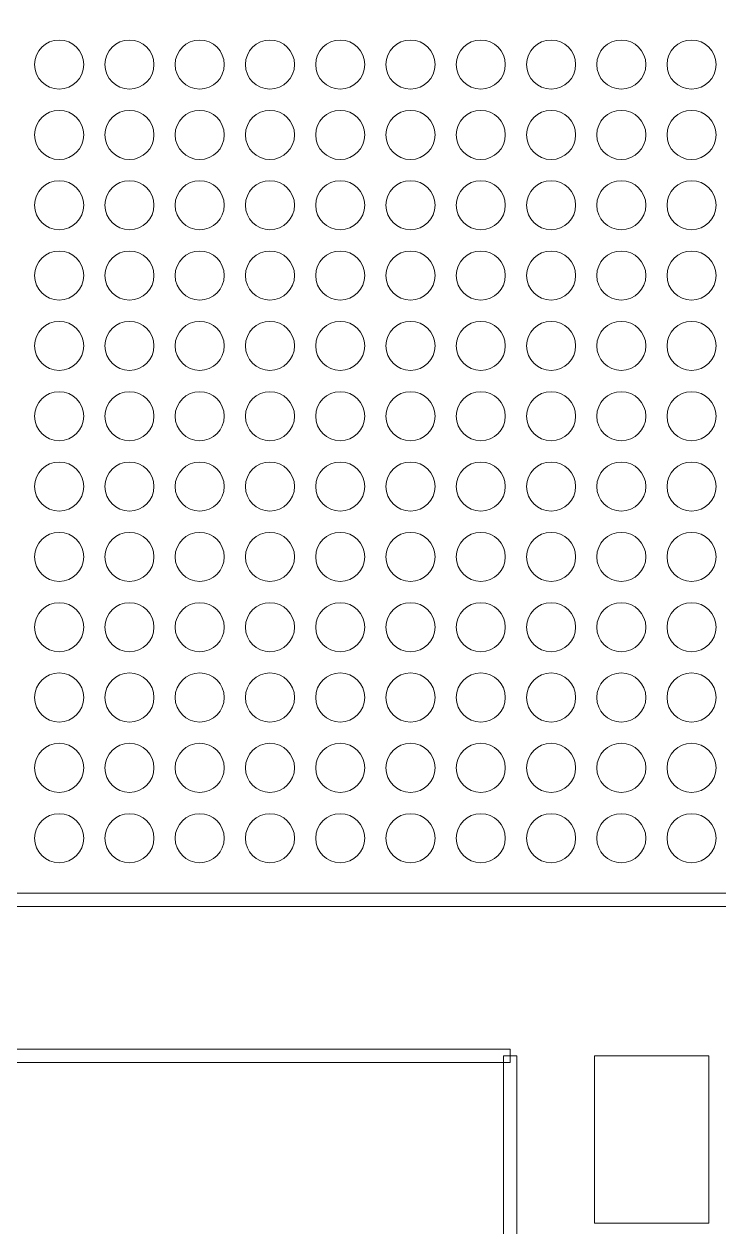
# Model space of a CAD drawing. Header units: millimetres. Extents: x -62 to 58, y -47 to 48.
# Drawn here: x 9.93 to 17.84, y -23.07 to -9.39 of the extents above; entities that cross this region are included whole.
import ezdxf

# ---------------------------------------------------------------- set-up
doc = ezdxf.new("R2010")
doc.units = ezdxf.units.MM
doc.header["$MEASUREMENT"] = 0
for name, color, linetype in [('BG_OUTLINE', 7, 'Continuous'), ('PG_SILKSCREEN_TOP', 7, 'Continuous'), ('PIN_SOLDERMASK_TOP', 7, 'Continuous')]:
    doc.layers.add(name, color=color, linetype=linetype)

msp = doc.modelspace()

# ---------------------------------------------------------------- linework, layer by layer
at = {"layer": 'BG_OUTLINE', "lineweight": 9}
msp.add_open_spline([(-39.9999, -35.8165), (-39.9999, -35.8165), (-39.9999, 34.1833), (-39.9999, 34.1833), (-39.9999, 34.1833), (-39.9999, 34.1833), (39.9999, 34.1833), (39.9999, 34.1833), (39.9999, 34.1833), (39.9999, 34.1833), (39.9999, -35.8165), (39.9999, -35.8165), (39.9999, -35.8165), (39.9999, -35.8165), (-39.9999, -35.8165), (-39.9999, -35.8165)], degree=3, knots=[0, 0, 0, 0, 0.25, 0.25, 0.25, 0.25, 0.5, 0.5, 0.5, 0.5, 0.75, 0.75, 0.75, 0.75, 1, 1, 1, 1], dxfattribs=at)
at = {"layer": 'PG_SILKSCREEN_TOP', "lineweight": 9}
for points in [[(0.0314, -19.4249), (0.0314, -19.4249), (0.0314, -19.2725), (0.0314, -19.2725), (0.0314, -19.2725), (0.0314, -19.2725), (23.0317, -19.2725), (23.0317, -19.2725), (23.0317, -19.2725), (23.0317, -19.2725), (23.0317, -19.4249), (23.0317, -19.4249), (23.0317, -19.4249), (23.0317, -19.4249), (0.0314, -19.4249), (0.0314, -19.4249)], [(15.4652, -21.0477), (15.4652, -21.0477), (15.4652, -21.2001), (15.4652, -21.2001), (15.4652, -21.2001), (15.4652, -21.2001), (2.3655, -21.2001), (2.3655, -21.2001), (2.3655, -21.2001), (2.3655, -21.2001), (2.3655, -21.0477), (2.3655, -21.0477), (2.3655, -21.0477), (2.3655, -21.0477), (15.4652, -21.0477), (15.4652, -21.0477)], [(15.5414, -32.724), (15.5414, -32.724), (15.389, -32.724), (15.389, -32.724), (15.389, -32.724), (15.389, -32.724), (15.389, -21.1239), (15.389, -21.1239), (15.389, -21.1239), (15.389, -21.1239), (15.5414, -21.1239), (15.5414, -21.1239), (15.5414, -21.1239), (15.5414, -21.1239), (15.5414, -32.724), (15.5414, -32.724)]]:
    msp.add_open_spline(points, degree=3, knots=[0, 0, 0, 0, 0.25, 0.25, 0.25, 0.25, 0.5, 0.5, 0.5, 0.5, 0.75, 0.75, 0.75, 0.75, 1, 1, 1, 1], dxfattribs=at)
at = {"layer": 'PIN_SOLDERMASK_TOP', "lineweight": 9}
for points in [[(10.6111, -9.8485), (10.6111, -9.6942), (10.486, -9.5691), (10.3317, -9.5691), (10.3317, -9.5691), (10.1773, -9.5691), (10.0523, -9.6942), (10.0523, -9.8485), (10.0523, -9.8485), (10.0523, -10.0029), (10.1773, -10.1279), (10.3317, -10.1279), (10.3317, -10.1279), (10.486, -10.1279), (10.6111, -10.0029), (10.6111, -9.8485)], [(11.4109, -9.8485), (11.4109, -9.6942), (11.2858, -9.5691), (11.1315, -9.5691), (11.1315, -9.5691), (10.9772, -9.5691), (10.8521, -9.6942), (10.8521, -9.8485), (10.8521, -9.8485), (10.8521, -10.0029), (10.9772, -10.1279), (11.1315, -10.1279), (11.1315, -10.1279), (11.2858, -10.1279), (11.4109, -10.0029), (11.4109, -9.8485)], [(12.211, -9.8485), (12.211, -9.6942), (12.0859, -9.5691), (11.9316, -9.5691), (11.9316, -9.5691), (11.7773, -9.5691), (11.6522, -9.6942), (11.6522, -9.8485), (11.6522, -9.8485), (11.6522, -10.0029), (11.7773, -10.1279), (11.9316, -10.1279), (11.9316, -10.1279), (12.0859, -10.1279), (12.211, -10.0029), (12.211, -9.8485)], [(13.0108, -9.8485), (13.0108, -9.6942), (12.8858, -9.5691), (12.7314, -9.5691), (12.7314, -9.5691), (12.5771, -9.5691), (12.452, -9.6942), (12.452, -9.8485), (12.452, -9.8485), (12.452, -10.0029), (12.5771, -10.1279), (12.7314, -10.1279), (12.7314, -10.1279), (12.8858, -10.1279), (13.0108, -10.0029), (13.0108, -9.8485)], [(13.8109, -9.8485), (13.8109, -9.6942), (13.6859, -9.5691), (13.5315, -9.5691), (13.5315, -9.5691), (13.3772, -9.5691), (13.2521, -9.6942), (13.2521, -9.8485), (13.2521, -9.8485), (13.2521, -10.0029), (13.3772, -10.1279), (13.5315, -10.1279), (13.5315, -10.1279), (13.6859, -10.1279), (13.8109, -10.0029), (13.8109, -9.8485)], [(14.611, -9.8485), (14.611, -9.6942), (14.486, -9.5691), (14.3316, -9.5691), (14.3316, -9.5691), (14.1773, -9.5691), (14.0522, -9.6942), (14.0522, -9.8485), (14.0522, -9.8485), (14.0522, -10.0029), (14.1773, -10.1279), (14.3316, -10.1279), (14.3316, -10.1279), (14.486, -10.1279), (14.611, -10.0029), (14.611, -9.8485)], [(15.4109, -9.8485), (15.4109, -9.6942), (15.2858, -9.5691), (15.1315, -9.5691), (15.1315, -9.5691), (14.9772, -9.5691), (14.8521, -9.6942), (14.8521, -9.8485), (14.8521, -9.8485), (14.8521, -10.0029), (14.9772, -10.1279), (15.1315, -10.1279), (15.1315, -10.1279), (15.2858, -10.1279), (15.4109, -10.0029), (15.4109, -9.8485)], [(16.211, -9.8485), (16.211, -9.6942), (16.0859, -9.5691), (15.9316, -9.5691), (15.9316, -9.5691), (15.7773, -9.5691), (15.6522, -9.6942), (15.6522, -9.8485), (15.6522, -9.8485), (15.6522, -10.0029), (15.7773, -10.1279), (15.9316, -10.1279), (15.9316, -10.1279), (16.0859, -10.1279), (16.211, -10.0029), (16.211, -9.8485)], [(17.0108, -9.8485), (17.0108, -9.6942), (16.8857, -9.5691), (16.7314, -9.5691), (16.7314, -9.5691), (16.5771, -9.5691), (16.452, -9.6942), (16.452, -9.8485), (16.452, -9.8485), (16.452, -10.0029), (16.5771, -10.1279), (16.7314, -10.1279), (16.7314, -10.1279), (16.8857, -10.1279), (17.0108, -10.0029), (17.0108, -9.8485)], [(17.8109, -9.8485), (17.8109, -9.6942), (17.6858, -9.5691), (17.5315, -9.5691), (17.5315, -9.5691), (17.3772, -9.5691), (17.2521, -9.6942), (17.2521, -9.8485), (17.2521, -9.8485), (17.2521, -10.0029), (17.3772, -10.1279), (17.5315, -10.1279), (17.5315, -10.1279), (17.6858, -10.1279), (17.8109, -10.0029), (17.8109, -9.8485)], [(10.6111, -10.6486), (10.6111, -10.4943), (10.486, -10.3692), (10.3317, -10.3692), (10.3317, -10.3692), (10.1773, -10.3692), (10.0523, -10.4943), (10.0523, -10.6486), (10.0523, -10.6486), (10.0523, -10.803), (10.1773, -10.928), (10.3317, -10.928), (10.3317, -10.928), (10.486, -10.928), (10.6111, -10.803), (10.6111, -10.6486)], [(11.4109, -10.6486), (11.4109, -10.4943), (11.2858, -10.3692), (11.1315, -10.3692), (11.1315, -10.3692), (10.9772, -10.3692), (10.8521, -10.4943), (10.8521, -10.6486), (10.8521, -10.6486), (10.8521, -10.803), (10.9772, -10.928), (11.1315, -10.928), (11.1315, -10.928), (11.2858, -10.928), (11.4109, -10.803), (11.4109, -10.6486)], [(12.211, -10.6486), (12.211, -10.4943), (12.0859, -10.3692), (11.9316, -10.3692), (11.9316, -10.3692), (11.7773, -10.3692), (11.6522, -10.4943), (11.6522, -10.6486), (11.6522, -10.6486), (11.6522, -10.803), (11.7773, -10.928), (11.9316, -10.928), (11.9316, -10.928), (12.0859, -10.928), (12.211, -10.803), (12.211, -10.6486)], [(13.0108, -10.6486), (13.0108, -10.4943), (12.8858, -10.3692), (12.7314, -10.3692), (12.7314, -10.3692), (12.5771, -10.3692), (12.452, -10.4943), (12.452, -10.6486), (12.452, -10.6486), (12.452, -10.803), (12.5771, -10.928), (12.7314, -10.928), (12.7314, -10.928), (12.8858, -10.928), (13.0108, -10.803), (13.0108, -10.6486)], [(13.8109, -10.6486), (13.8109, -10.4943), (13.6859, -10.3692), (13.5315, -10.3692), (13.5315, -10.3692), (13.3772, -10.3692), (13.2521, -10.4943), (13.2521, -10.6486), (13.2521, -10.6486), (13.2521, -10.803), (13.3772, -10.928), (13.5315, -10.928), (13.5315, -10.928), (13.6859, -10.928), (13.8109, -10.803), (13.8109, -10.6486)], [(14.611, -10.6486), (14.611, -10.4943), (14.486, -10.3692), (14.3316, -10.3692), (14.3316, -10.3692), (14.1773, -10.3692), (14.0522, -10.4943), (14.0522, -10.6486), (14.0522, -10.6486), (14.0522, -10.803), (14.1773, -10.928), (14.3316, -10.928), (14.3316, -10.928), (14.486, -10.928), (14.611, -10.803), (14.611, -10.6486)], [(15.4109, -10.6486), (15.4109, -10.4943), (15.2858, -10.3692), (15.1315, -10.3692), (15.1315, -10.3692), (14.9772, -10.3692), (14.8521, -10.4943), (14.8521, -10.6486), (14.8521, -10.6486), (14.8521, -10.803), (14.9772, -10.928), (15.1315, -10.928), (15.1315, -10.928), (15.2858, -10.928), (15.4109, -10.803), (15.4109, -10.6486)], [(16.211, -10.6486), (16.211, -10.4943), (16.0859, -10.3692), (15.9316, -10.3692), (15.9316, -10.3692), (15.7773, -10.3692), (15.6522, -10.4943), (15.6522, -10.6486), (15.6522, -10.6486), (15.6522, -10.803), (15.7773, -10.928), (15.9316, -10.928), (15.9316, -10.928), (16.0859, -10.928), (16.211, -10.803), (16.211, -10.6486)], [(17.0108, -10.6486), (17.0108, -10.4943), (16.8857, -10.3692), (16.7314, -10.3692), (16.7314, -10.3692), (16.5771, -10.3692), (16.452, -10.4943), (16.452, -10.6486), (16.452, -10.6486), (16.452, -10.803), (16.5771, -10.928), (16.7314, -10.928), (16.7314, -10.928), (16.8857, -10.928), (17.0108, -10.803), (17.0108, -10.6486)], [(17.8109, -10.6486), (17.8109, -10.4943), (17.6858, -10.3692), (17.5315, -10.3692), (17.5315, -10.3692), (17.3772, -10.3692), (17.2521, -10.4943), (17.2521, -10.6486), (17.2521, -10.6486), (17.2521, -10.803), (17.3772, -10.928), (17.5315, -10.928), (17.5315, -10.928), (17.6858, -10.928), (17.8109, -10.803), (17.8109, -10.6486)], [(10.6111, -11.4485), (10.6111, -11.2942), (10.486, -11.1691), (10.3317, -11.1691), (10.3317, -11.1691), (10.1773, -11.1691), (10.0523, -11.2942), (10.0523, -11.4485), (10.0523, -11.4485), (10.0523, -11.6028), (10.1773, -11.7279), (10.3317, -11.7279), (10.3317, -11.7279), (10.486, -11.7279), (10.6111, -11.6028), (10.6111, -11.4485)], [(11.4109, -11.4485), (11.4109, -11.2942), (11.2858, -11.1691), (11.1315, -11.1691), (11.1315, -11.1691), (10.9772, -11.1691), (10.8521, -11.2942), (10.8521, -11.4485), (10.8521, -11.4485), (10.8521, -11.6028), (10.9772, -11.7279), (11.1315, -11.7279), (11.1315, -11.7279), (11.2858, -11.7279), (11.4109, -11.6028), (11.4109, -11.4485)], [(12.211, -11.4485), (12.211, -11.2942), (12.0859, -11.1691), (11.9316, -11.1691), (11.9316, -11.1691), (11.7773, -11.1691), (11.6522, -11.2942), (11.6522, -11.4485), (11.6522, -11.4485), (11.6522, -11.6028), (11.7773, -11.7279), (11.9316, -11.7279), (11.9316, -11.7279), (12.0859, -11.7279), (12.211, -11.6028), (12.211, -11.4485)], [(13.0108, -11.4485), (13.0108, -11.2942), (12.8858, -11.1691), (12.7314, -11.1691), (12.7314, -11.1691), (12.5771, -11.1691), (12.452, -11.2942), (12.452, -11.4485), (12.452, -11.4485), (12.452, -11.6028), (12.5771, -11.7279), (12.7314, -11.7279), (12.7314, -11.7279), (12.8858, -11.7279), (13.0108, -11.6028), (13.0108, -11.4485)], [(13.8109, -11.4485), (13.8109, -11.2942), (13.6859, -11.1691), (13.5315, -11.1691), (13.5315, -11.1691), (13.3772, -11.1691), (13.2521, -11.2942), (13.2521, -11.4485), (13.2521, -11.4485), (13.2521, -11.6028), (13.3772, -11.7279), (13.5315, -11.7279), (13.5315, -11.7279), (13.6859, -11.7279), (13.8109, -11.6028), (13.8109, -11.4485)], [(14.611, -11.4485), (14.611, -11.2942), (14.486, -11.1691), (14.3316, -11.1691), (14.3316, -11.1691), (14.1773, -11.1691), (14.0522, -11.2942), (14.0522, -11.4485), (14.0522, -11.4485), (14.0522, -11.6028), (14.1773, -11.7279), (14.3316, -11.7279), (14.3316, -11.7279), (14.486, -11.7279), (14.611, -11.6028), (14.611, -11.4485)], [(15.4109, -11.4485), (15.4109, -11.2942), (15.2858, -11.1691), (15.1315, -11.1691), (15.1315, -11.1691), (14.9772, -11.1691), (14.8521, -11.2942), (14.8521, -11.4485), (14.8521, -11.4485), (14.8521, -11.6028), (14.9772, -11.7279), (15.1315, -11.7279), (15.1315, -11.7279), (15.2858, -11.7279), (15.4109, -11.6028), (15.4109, -11.4485)], [(16.211, -11.4485), (16.211, -11.2942), (16.0859, -11.1691), (15.9316, -11.1691), (15.9316, -11.1691), (15.7773, -11.1691), (15.6522, -11.2942), (15.6522, -11.4485), (15.6522, -11.4485), (15.6522, -11.6028), (15.7773, -11.7279), (15.9316, -11.7279), (15.9316, -11.7279), (16.0859, -11.7279), (16.211, -11.6028), (16.211, -11.4485)], [(17.0108, -11.4485), (17.0108, -11.2942), (16.8857, -11.1691), (16.7314, -11.1691), (16.7314, -11.1691), (16.5771, -11.1691), (16.452, -11.2942), (16.452, -11.4485), (16.452, -11.4485), (16.452, -11.6028), (16.5771, -11.7279), (16.7314, -11.7279), (16.7314, -11.7279), (16.8857, -11.7279), (17.0108, -11.6028), (17.0108, -11.4485)], [(17.8109, -11.4485), (17.8109, -11.2942), (17.6858, -11.1691), (17.5315, -11.1691), (17.5315, -11.1691), (17.3772, -11.1691), (17.2521, -11.2942), (17.2521, -11.4485), (17.2521, -11.4485), (17.2521, -11.6028), (17.3772, -11.7279), (17.5315, -11.7279), (17.5315, -11.7279), (17.6858, -11.7279), (17.8109, -11.6028), (17.8109, -11.4485)], [(10.6111, -12.2486), (10.6111, -12.0943), (10.486, -11.9692), (10.3317, -11.9692), (10.3317, -11.9692), (10.1773, -11.9692), (10.0523, -12.0943), (10.0523, -12.2486), (10.0523, -12.2486), (10.0523, -12.4029), (10.1773, -12.528), (10.3317, -12.528), (10.3317, -12.528), (10.486, -12.528), (10.6111, -12.4029), (10.6111, -12.2486)], [(11.4109, -12.2486), (11.4109, -12.0943), (11.2858, -11.9692), (11.1315, -11.9692), (11.1315, -11.9692), (10.9772, -11.9692), (10.8521, -12.0943), (10.8521, -12.2486), (10.8521, -12.2486), (10.8521, -12.4029), (10.9772, -12.528), (11.1315, -12.528), (11.1315, -12.528), (11.2858, -12.528), (11.4109, -12.4029), (11.4109, -12.2486)], [(12.211, -12.2486), (12.211, -12.0943), (12.0859, -11.9692), (11.9316, -11.9692), (11.9316, -11.9692), (11.7773, -11.9692), (11.6522, -12.0943), (11.6522, -12.2486), (11.6522, -12.2486), (11.6522, -12.4029), (11.7773, -12.528), (11.9316, -12.528), (11.9316, -12.528), (12.0859, -12.528), (12.211, -12.4029), (12.211, -12.2486)], [(13.0108, -12.2486), (13.0108, -12.0943), (12.8858, -11.9692), (12.7314, -11.9692), (12.7314, -11.9692), (12.5771, -11.9692), (12.452, -12.0943), (12.452, -12.2486), (12.452, -12.2486), (12.452, -12.4029), (12.5771, -12.528), (12.7314, -12.528), (12.7314, -12.528), (12.8858, -12.528), (13.0108, -12.4029), (13.0108, -12.2486)], [(13.8109, -12.2486), (13.8109, -12.0943), (13.6859, -11.9692), (13.5315, -11.9692), (13.5315, -11.9692), (13.3772, -11.9692), (13.2521, -12.0943), (13.2521, -12.2486), (13.2521, -12.2486), (13.2521, -12.4029), (13.3772, -12.528), (13.5315, -12.528), (13.5315, -12.528), (13.6859, -12.528), (13.8109, -12.4029), (13.8109, -12.2486)], [(14.611, -12.2486), (14.611, -12.0943), (14.486, -11.9692), (14.3316, -11.9692), (14.3316, -11.9692), (14.1773, -11.9692), (14.0522, -12.0943), (14.0522, -12.2486), (14.0522, -12.2486), (14.0522, -12.4029), (14.1773, -12.528), (14.3316, -12.528), (14.3316, -12.528), (14.486, -12.528), (14.611, -12.4029), (14.611, -12.2486)], [(15.4109, -12.2486), (15.4109, -12.0943), (15.2858, -11.9692), (15.1315, -11.9692), (15.1315, -11.9692), (14.9772, -11.9692), (14.8521, -12.0943), (14.8521, -12.2486), (14.8521, -12.2486), (14.8521, -12.4029), (14.9772, -12.528), (15.1315, -12.528), (15.1315, -12.528), (15.2858, -12.528), (15.4109, -12.4029), (15.4109, -12.2486)], [(16.211, -12.2486), (16.211, -12.0943), (16.0859, -11.9692), (15.9316, -11.9692), (15.9316, -11.9692), (15.7773, -11.9692), (15.6522, -12.0943), (15.6522, -12.2486), (15.6522, -12.2486), (15.6522, -12.4029), (15.7773, -12.528), (15.9316, -12.528), (15.9316, -12.528), (16.0859, -12.528), (16.211, -12.4029), (16.211, -12.2486)], [(17.0108, -12.2486), (17.0108, -12.0943), (16.8857, -11.9692), (16.7314, -11.9692), (16.7314, -11.9692), (16.5771, -11.9692), (16.452, -12.0943), (16.452, -12.2486), (16.452, -12.2486), (16.452, -12.4029), (16.5771, -12.528), (16.7314, -12.528), (16.7314, -12.528), (16.8857, -12.528), (17.0108, -12.4029), (17.0108, -12.2486)], [(17.8109, -12.2486), (17.8109, -12.0943), (17.6858, -11.9692), (17.5315, -11.9692), (17.5315, -11.9692), (17.3772, -11.9692), (17.2521, -12.0943), (17.2521, -12.2486), (17.2521, -12.2486), (17.2521, -12.4029), (17.3772, -12.528), (17.5315, -12.528), (17.5315, -12.528), (17.6858, -12.528), (17.8109, -12.4029), (17.8109, -12.2486)], [(10.6111, -13.0484), (10.6111, -12.8941), (10.486, -12.769), (10.3317, -12.769), (10.3317, -12.769), (10.1773, -12.769), (10.0523, -12.8941), (10.0523, -13.0484), (10.0523, -13.0484), (10.0523, -13.2027), (10.1773, -13.3278), (10.3317, -13.3278), (10.3317, -13.3278), (10.486, -13.3278), (10.6111, -13.2027), (10.6111, -13.0484)], [(11.4109, -13.0484), (11.4109, -12.8941), (11.2858, -12.769), (11.1315, -12.769), (11.1315, -12.769), (10.9772, -12.769), (10.8521, -12.8941), (10.8521, -13.0484), (10.8521, -13.0484), (10.8521, -13.2027), (10.9772, -13.3278), (11.1315, -13.3278), (11.1315, -13.3278), (11.2858, -13.3278), (11.4109, -13.2027), (11.4109, -13.0484)], [(12.211, -13.0484), (12.211, -12.8941), (12.0859, -12.769), (11.9316, -12.769), (11.9316, -12.769), (11.7773, -12.769), (11.6522, -12.8941), (11.6522, -13.0484), (11.6522, -13.0484), (11.6522, -13.2027), (11.7773, -13.3278), (11.9316, -13.3278), (11.9316, -13.3278), (12.0859, -13.3278), (12.211, -13.2027), (12.211, -13.0484)], [(13.0108, -13.0484), (13.0108, -12.8941), (12.8858, -12.769), (12.7314, -12.769), (12.7314, -12.769), (12.5771, -12.769), (12.452, -12.8941), (12.452, -13.0484), (12.452, -13.0484), (12.452, -13.2027), (12.5771, -13.3278), (12.7314, -13.3278), (12.7314, -13.3278), (12.8858, -13.3278), (13.0108, -13.2027), (13.0108, -13.0484)], [(13.8109, -13.0484), (13.8109, -12.8941), (13.6859, -12.769), (13.5315, -12.769), (13.5315, -12.769), (13.3772, -12.769), (13.2521, -12.8941), (13.2521, -13.0484), (13.2521, -13.0484), (13.2521, -13.2027), (13.3772, -13.3278), (13.5315, -13.3278), (13.5315, -13.3278), (13.6859, -13.3278), (13.8109, -13.2027), (13.8109, -13.0484)], [(14.611, -13.0484), (14.611, -12.8941), (14.486, -12.769), (14.3316, -12.769), (14.3316, -12.769), (14.1773, -12.769), (14.0522, -12.8941), (14.0522, -13.0484), (14.0522, -13.0484), (14.0522, -13.2027), (14.1773, -13.3278), (14.3316, -13.3278), (14.3316, -13.3278), (14.486, -13.3278), (14.611, -13.2027), (14.611, -13.0484)], [(15.4109, -13.0484), (15.4109, -12.8941), (15.2858, -12.769), (15.1315, -12.769), (15.1315, -12.769), (14.9772, -12.769), (14.8521, -12.8941), (14.8521, -13.0484), (14.8521, -13.0484), (14.8521, -13.2027), (14.9772, -13.3278), (15.1315, -13.3278), (15.1315, -13.3278), (15.2858, -13.3278), (15.4109, -13.2027), (15.4109, -13.0484)], [(16.211, -13.0484), (16.211, -12.8941), (16.0859, -12.769), (15.9316, -12.769), (15.9316, -12.769), (15.7773, -12.769), (15.6522, -12.8941), (15.6522, -13.0484), (15.6522, -13.0484), (15.6522, -13.2027), (15.7773, -13.3278), (15.9316, -13.3278), (15.9316, -13.3278), (16.0859, -13.3278), (16.211, -13.2027), (16.211, -13.0484)], [(17.0108, -13.0484), (17.0108, -12.8941), (16.8857, -12.769), (16.7314, -12.769), (16.7314, -12.769), (16.5771, -12.769), (16.452, -12.8941), (16.452, -13.0484), (16.452, -13.0484), (16.452, -13.2027), (16.5771, -13.3278), (16.7314, -13.3278), (16.7314, -13.3278), (16.8857, -13.3278), (17.0108, -13.2027), (17.0108, -13.0484)], [(17.8109, -13.0484), (17.8109, -12.8941), (17.6858, -12.769), (17.5315, -12.769), (17.5315, -12.769), (17.3772, -12.769), (17.2521, -12.8941), (17.2521, -13.0484), (17.2521, -13.0484), (17.2521, -13.2027), (17.3772, -13.3278), (17.5315, -13.3278), (17.5315, -13.3278), (17.6858, -13.3278), (17.8109, -13.2027), (17.8109, -13.0484)], [(10.6111, -13.8485), (10.6111, -13.6942), (10.486, -13.5691), (10.3317, -13.5691), (10.3317, -13.5691), (10.1773, -13.5691), (10.0523, -13.6942), (10.0523, -13.8485), (10.0523, -13.8485), (10.0523, -14.0028), (10.1773, -14.1279), (10.3317, -14.1279), (10.3317, -14.1279), (10.486, -14.1279), (10.6111, -14.0028), (10.6111, -13.8485)], [(11.4109, -13.8485), (11.4109, -13.6942), (11.2858, -13.5691), (11.1315, -13.5691), (11.1315, -13.5691), (10.9772, -13.5691), (10.8521, -13.6942), (10.8521, -13.8485), (10.8521, -13.8485), (10.8521, -14.0028), (10.9772, -14.1279), (11.1315, -14.1279), (11.1315, -14.1279), (11.2858, -14.1279), (11.4109, -14.0028), (11.4109, -13.8485)], [(12.211, -13.8485), (12.211, -13.6942), (12.0859, -13.5691), (11.9316, -13.5691), (11.9316, -13.5691), (11.7773, -13.5691), (11.6522, -13.6942), (11.6522, -13.8485), (11.6522, -13.8485), (11.6522, -14.0028), (11.7773, -14.1279), (11.9316, -14.1279), (11.9316, -14.1279), (12.0859, -14.1279), (12.211, -14.0028), (12.211, -13.8485)], [(13.0108, -13.8485), (13.0108, -13.6942), (12.8858, -13.5691), (12.7314, -13.5691), (12.7314, -13.5691), (12.5771, -13.5691), (12.452, -13.6942), (12.452, -13.8485), (12.452, -13.8485), (12.452, -14.0028), (12.5771, -14.1279), (12.7314, -14.1279), (12.7314, -14.1279), (12.8858, -14.1279), (13.0108, -14.0028), (13.0108, -13.8485)], [(13.8109, -13.8485), (13.8109, -13.6942), (13.6859, -13.5691), (13.5315, -13.5691), (13.5315, -13.5691), (13.3772, -13.5691), (13.2521, -13.6942), (13.2521, -13.8485), (13.2521, -13.8485), (13.2521, -14.0028), (13.3772, -14.1279), (13.5315, -14.1279), (13.5315, -14.1279), (13.6859, -14.1279), (13.8109, -14.0028), (13.8109, -13.8485)], [(14.611, -13.8485), (14.611, -13.6942), (14.486, -13.5691), (14.3316, -13.5691), (14.3316, -13.5691), (14.1773, -13.5691), (14.0522, -13.6942), (14.0522, -13.8485), (14.0522, -13.8485), (14.0522, -14.0028), (14.1773, -14.1279), (14.3316, -14.1279), (14.3316, -14.1279), (14.486, -14.1279), (14.611, -14.0028), (14.611, -13.8485)], [(15.4109, -13.8485), (15.4109, -13.6942), (15.2858, -13.5691), (15.1315, -13.5691), (15.1315, -13.5691), (14.9772, -13.5691), (14.8521, -13.6942), (14.8521, -13.8485), (14.8521, -13.8485), (14.8521, -14.0028), (14.9772, -14.1279), (15.1315, -14.1279), (15.1315, -14.1279), (15.2858, -14.1279), (15.4109, -14.0028), (15.4109, -13.8485)], [(16.211, -13.8485), (16.211, -13.6942), (16.0859, -13.5691), (15.9316, -13.5691), (15.9316, -13.5691), (15.7773, -13.5691), (15.6522, -13.6942), (15.6522, -13.8485), (15.6522, -13.8485), (15.6522, -14.0028), (15.7773, -14.1279), (15.9316, -14.1279), (15.9316, -14.1279), (16.0859, -14.1279), (16.211, -14.0028), (16.211, -13.8485)], [(17.0108, -13.8485), (17.0108, -13.6942), (16.8857, -13.5691), (16.7314, -13.5691), (16.7314, -13.5691), (16.5771, -13.5691), (16.452, -13.6942), (16.452, -13.8485), (16.452, -13.8485), (16.452, -14.0028), (16.5771, -14.1279), (16.7314, -14.1279), (16.7314, -14.1279), (16.8857, -14.1279), (17.0108, -14.0028), (17.0108, -13.8485)], [(17.8109, -13.8485), (17.8109, -13.6942), (17.6858, -13.5691), (17.5315, -13.5691), (17.5315, -13.5691), (17.3772, -13.5691), (17.2521, -13.6942), (17.2521, -13.8485), (17.2521, -13.8485), (17.2521, -14.0028), (17.3772, -14.1279), (17.5315, -14.1279), (17.5315, -14.1279), (17.6858, -14.1279), (17.8109, -14.0028), (17.8109, -13.8485)], [(10.6111, -14.6486), (10.6111, -14.4943), (10.486, -14.3692), (10.3317, -14.3692), (10.3317, -14.3692), (10.1773, -14.3692), (10.0523, -14.4943), (10.0523, -14.6486), (10.0523, -14.6486), (10.0523, -14.8029), (10.1773, -14.928), (10.3317, -14.928), (10.3317, -14.928), (10.486, -14.928), (10.6111, -14.8029), (10.6111, -14.6486)], [(11.4109, -14.6486), (11.4109, -14.4943), (11.2858, -14.3692), (11.1315, -14.3692), (11.1315, -14.3692), (10.9772, -14.3692), (10.8521, -14.4943), (10.8521, -14.6486), (10.8521, -14.6486), (10.8521, -14.8029), (10.9772, -14.928), (11.1315, -14.928), (11.1315, -14.928), (11.2858, -14.928), (11.4109, -14.8029), (11.4109, -14.6486)], [(12.211, -14.6486), (12.211, -14.4943), (12.0859, -14.3692), (11.9316, -14.3692), (11.9316, -14.3692), (11.7773, -14.3692), (11.6522, -14.4943), (11.6522, -14.6486), (11.6522, -14.6486), (11.6522, -14.8029), (11.7773, -14.928), (11.9316, -14.928), (11.9316, -14.928), (12.0859, -14.928), (12.211, -14.8029), (12.211, -14.6486)], [(13.0108, -14.6486), (13.0108, -14.4943), (12.8858, -14.3692), (12.7314, -14.3692), (12.7314, -14.3692), (12.5771, -14.3692), (12.452, -14.4943), (12.452, -14.6486), (12.452, -14.6486), (12.452, -14.8029), (12.5771, -14.928), (12.7314, -14.928), (12.7314, -14.928), (12.8858, -14.928), (13.0108, -14.8029), (13.0108, -14.6486)], [(13.8109, -14.6486), (13.8109, -14.4943), (13.6859, -14.3692), (13.5315, -14.3692), (13.5315, -14.3692), (13.3772, -14.3692), (13.2521, -14.4943), (13.2521, -14.6486), (13.2521, -14.6486), (13.2521, -14.8029), (13.3772, -14.928), (13.5315, -14.928), (13.5315, -14.928), (13.6859, -14.928), (13.8109, -14.8029), (13.8109, -14.6486)], [(14.611, -14.6486), (14.611, -14.4943), (14.486, -14.3692), (14.3316, -14.3692), (14.3316, -14.3692), (14.1773, -14.3692), (14.0522, -14.4943), (14.0522, -14.6486), (14.0522, -14.6486), (14.0522, -14.8029), (14.1773, -14.928), (14.3316, -14.928), (14.3316, -14.928), (14.486, -14.928), (14.611, -14.8029), (14.611, -14.6486)], [(15.4109, -14.6486), (15.4109, -14.4943), (15.2858, -14.3692), (15.1315, -14.3692), (15.1315, -14.3692), (14.9772, -14.3692), (14.8521, -14.4943), (14.8521, -14.6486), (14.8521, -14.6486), (14.8521, -14.8029), (14.9772, -14.928), (15.1315, -14.928), (15.1315, -14.928), (15.2858, -14.928), (15.4109, -14.8029), (15.4109, -14.6486)], [(16.211, -14.6486), (16.211, -14.4943), (16.0859, -14.3692), (15.9316, -14.3692), (15.9316, -14.3692), (15.7773, -14.3692), (15.6522, -14.4943), (15.6522, -14.6486), (15.6522, -14.6486), (15.6522, -14.8029), (15.7773, -14.928), (15.9316, -14.928), (15.9316, -14.928), (16.0859, -14.928), (16.211, -14.8029), (16.211, -14.6486)], [(17.0108, -14.6486), (17.0108, -14.4943), (16.8857, -14.3692), (16.7314, -14.3692), (16.7314, -14.3692), (16.5771, -14.3692), (16.452, -14.4943), (16.452, -14.6486), (16.452, -14.6486), (16.452, -14.8029), (16.5771, -14.928), (16.7314, -14.928), (16.7314, -14.928), (16.8857, -14.928), (17.0108, -14.8029), (17.0108, -14.6486)], [(17.8109, -14.6486), (17.8109, -14.4943), (17.6858, -14.3692), (17.5315, -14.3692), (17.5315, -14.3692), (17.3772, -14.3692), (17.2521, -14.4943), (17.2521, -14.6486), (17.2521, -14.6486), (17.2521, -14.8029), (17.3772, -14.928), (17.5315, -14.928), (17.5315, -14.928), (17.6858, -14.928), (17.8109, -14.8029), (17.8109, -14.6486)], [(10.6111, -15.4485), (10.6111, -15.2942), (10.486, -15.1691), (10.3317, -15.1691), (10.3317, -15.1691), (10.1773, -15.1691), (10.0523, -15.2942), (10.0523, -15.4485), (10.0523, -15.4485), (10.0523, -15.6028), (10.1773, -15.7279), (10.3317, -15.7279), (10.3317, -15.7279), (10.486, -15.7279), (10.6111, -15.6028), (10.6111, -15.4485)], [(11.4109, -15.4485), (11.4109, -15.2942), (11.2858, -15.1691), (11.1315, -15.1691), (11.1315, -15.1691), (10.9772, -15.1691), (10.8521, -15.2942), (10.8521, -15.4485), (10.8521, -15.4485), (10.8521, -15.6028), (10.9772, -15.7279), (11.1315, -15.7279), (11.1315, -15.7279), (11.2858, -15.7279), (11.4109, -15.6028), (11.4109, -15.4485)], [(12.211, -15.4485), (12.211, -15.2942), (12.0859, -15.1691), (11.9316, -15.1691), (11.9316, -15.1691), (11.7773, -15.1691), (11.6522, -15.2942), (11.6522, -15.4485), (11.6522, -15.4485), (11.6522, -15.6028), (11.7773, -15.7279), (11.9316, -15.7279), (11.9316, -15.7279), (12.0859, -15.7279), (12.211, -15.6028), (12.211, -15.4485)], [(13.0108, -15.4485), (13.0108, -15.2942), (12.8858, -15.1691), (12.7314, -15.1691), (12.7314, -15.1691), (12.5771, -15.1691), (12.452, -15.2942), (12.452, -15.4485), (12.452, -15.4485), (12.452, -15.6028), (12.5771, -15.7279), (12.7314, -15.7279), (12.7314, -15.7279), (12.8858, -15.7279), (13.0108, -15.6028), (13.0108, -15.4485)], [(13.8109, -15.4485), (13.8109, -15.2942), (13.6859, -15.1691), (13.5315, -15.1691), (13.5315, -15.1691), (13.3772, -15.1691), (13.2521, -15.2942), (13.2521, -15.4485), (13.2521, -15.4485), (13.2521, -15.6028), (13.3772, -15.7279), (13.5315, -15.7279), (13.5315, -15.7279), (13.6859, -15.7279), (13.8109, -15.6028), (13.8109, -15.4485)], [(14.611, -15.4485), (14.611, -15.2942), (14.486, -15.1691), (14.3316, -15.1691), (14.3316, -15.1691), (14.1773, -15.1691), (14.0522, -15.2942), (14.0522, -15.4485), (14.0522, -15.4485), (14.0522, -15.6028), (14.1773, -15.7279), (14.3316, -15.7279), (14.3316, -15.7279), (14.486, -15.7279), (14.611, -15.6028), (14.611, -15.4485)], [(15.4109, -15.4485), (15.4109, -15.2942), (15.2858, -15.1691), (15.1315, -15.1691), (15.1315, -15.1691), (14.9772, -15.1691), (14.8521, -15.2942), (14.8521, -15.4485), (14.8521, -15.4485), (14.8521, -15.6028), (14.9772, -15.7279), (15.1315, -15.7279), (15.1315, -15.7279), (15.2858, -15.7279), (15.4109, -15.6028), (15.4109, -15.4485)], [(16.211, -15.4485), (16.211, -15.2942), (16.0859, -15.1691), (15.9316, -15.1691), (15.9316, -15.1691), (15.7773, -15.1691), (15.6522, -15.2942), (15.6522, -15.4485), (15.6522, -15.4485), (15.6522, -15.6028), (15.7773, -15.7279), (15.9316, -15.7279), (15.9316, -15.7279), (16.0859, -15.7279), (16.211, -15.6028), (16.211, -15.4485)], [(17.0108, -15.4485), (17.0108, -15.2942), (16.8857, -15.1691), (16.7314, -15.1691), (16.7314, -15.1691), (16.5771, -15.1691), (16.452, -15.2942), (16.452, -15.4485), (16.452, -15.4485), (16.452, -15.6028), (16.5771, -15.7279), (16.7314, -15.7279), (16.7314, -15.7279), (16.8857, -15.7279), (17.0108, -15.6028), (17.0108, -15.4485)], [(17.8109, -15.4485), (17.8109, -15.2942), (17.6858, -15.1691), (17.5315, -15.1691), (17.5315, -15.1691), (17.3772, -15.1691), (17.2521, -15.2942), (17.2521, -15.4485), (17.2521, -15.4485), (17.2521, -15.6028), (17.3772, -15.7279), (17.5315, -15.7279), (17.5315, -15.7279), (17.6858, -15.7279), (17.8109, -15.6028), (17.8109, -15.4485)], [(10.6111, -16.2486), (10.6111, -16.0943), (10.486, -15.9692), (10.3317, -15.9692), (10.3317, -15.9692), (10.1773, -15.9692), (10.0523, -16.0943), (10.0523, -16.2486), (10.0523, -16.2486), (10.0523, -16.4029), (10.1773, -16.528), (10.3317, -16.528), (10.3317, -16.528), (10.486, -16.528), (10.6111, -16.4029), (10.6111, -16.2486)], [(11.4109, -16.2486), (11.4109, -16.0943), (11.2858, -15.9692), (11.1315, -15.9692), (11.1315, -15.9692), (10.9772, -15.9692), (10.8521, -16.0943), (10.8521, -16.2486), (10.8521, -16.2486), (10.8521, -16.4029), (10.9772, -16.528), (11.1315, -16.528), (11.1315, -16.528), (11.2858, -16.528), (11.4109, -16.4029), (11.4109, -16.2486)], [(12.211, -16.2486), (12.211, -16.0943), (12.0859, -15.9692), (11.9316, -15.9692), (11.9316, -15.9692), (11.7773, -15.9692), (11.6522, -16.0943), (11.6522, -16.2486), (11.6522, -16.2486), (11.6522, -16.4029), (11.7773, -16.528), (11.9316, -16.528), (11.9316, -16.528), (12.0859, -16.528), (12.211, -16.4029), (12.211, -16.2486)], [(13.0108, -16.2486), (13.0108, -16.0943), (12.8858, -15.9692), (12.7314, -15.9692), (12.7314, -15.9692), (12.5771, -15.9692), (12.452, -16.0943), (12.452, -16.2486), (12.452, -16.2486), (12.452, -16.4029), (12.5771, -16.528), (12.7314, -16.528), (12.7314, -16.528), (12.8858, -16.528), (13.0108, -16.4029), (13.0108, -16.2486)], [(13.8109, -16.2486), (13.8109, -16.0943), (13.6859, -15.9692), (13.5315, -15.9692), (13.5315, -15.9692), (13.3772, -15.9692), (13.2521, -16.0943), (13.2521, -16.2486), (13.2521, -16.2486), (13.2521, -16.4029), (13.3772, -16.528), (13.5315, -16.528), (13.5315, -16.528), (13.6859, -16.528), (13.8109, -16.4029), (13.8109, -16.2486)], [(14.611, -16.2486), (14.611, -16.0943), (14.486, -15.9692), (14.3316, -15.9692), (14.3316, -15.9692), (14.1773, -15.9692), (14.0522, -16.0943), (14.0522, -16.2486), (14.0522, -16.2486), (14.0522, -16.4029), (14.1773, -16.528), (14.3316, -16.528), (14.3316, -16.528), (14.486, -16.528), (14.611, -16.4029), (14.611, -16.2486)], [(15.4109, -16.2486), (15.4109, -16.0943), (15.2858, -15.9692), (15.1315, -15.9692), (15.1315, -15.9692), (14.9772, -15.9692), (14.8521, -16.0943), (14.8521, -16.2486), (14.8521, -16.2486), (14.8521, -16.4029), (14.9772, -16.528), (15.1315, -16.528), (15.1315, -16.528), (15.2858, -16.528), (15.4109, -16.4029), (15.4109, -16.2486)], [(16.211, -16.2486), (16.211, -16.0943), (16.0859, -15.9692), (15.9316, -15.9692), (15.9316, -15.9692), (15.7773, -15.9692), (15.6522, -16.0943), (15.6522, -16.2486), (15.6522, -16.2486), (15.6522, -16.4029), (15.7773, -16.528), (15.9316, -16.528), (15.9316, -16.528), (16.0859, -16.528), (16.211, -16.4029), (16.211, -16.2486)], [(17.0108, -16.2486), (17.0108, -16.0943), (16.8857, -15.9692), (16.7314, -15.9692), (16.7314, -15.9692), (16.5771, -15.9692), (16.452, -16.0943), (16.452, -16.2486), (16.452, -16.2486), (16.452, -16.4029), (16.5771, -16.528), (16.7314, -16.528), (16.7314, -16.528), (16.8857, -16.528), (17.0108, -16.4029), (17.0108, -16.2486)], [(17.8109, -16.2486), (17.8109, -16.0943), (17.6858, -15.9692), (17.5315, -15.9692), (17.5315, -15.9692), (17.3772, -15.9692), (17.2521, -16.0943), (17.2521, -16.2486), (17.2521, -16.2486), (17.2521, -16.4029), (17.3772, -16.528), (17.5315, -16.528), (17.5315, -16.528), (17.6858, -16.528), (17.8109, -16.4029), (17.8109, -16.2486)], [(10.6111, -17.0484), (10.6111, -16.8941), (10.486, -16.769), (10.3317, -16.769), (10.3317, -16.769), (10.1773, -16.769), (10.0523, -16.8941), (10.0523, -17.0484), (10.0523, -17.0484), (10.0523, -17.2027), (10.1773, -17.3278), (10.3317, -17.3278), (10.3317, -17.3278), (10.486, -17.3278), (10.6111, -17.2027), (10.6111, -17.0484)], [(11.4109, -17.0484), (11.4109, -16.8941), (11.2858, -16.769), (11.1315, -16.769), (11.1315, -16.769), (10.9772, -16.769), (10.8521, -16.8941), (10.8521, -17.0484), (10.8521, -17.0484), (10.8521, -17.2027), (10.9772, -17.3278), (11.1315, -17.3278), (11.1315, -17.3278), (11.2858, -17.3278), (11.4109, -17.2027), (11.4109, -17.0484)], [(12.211, -17.0484), (12.211, -16.8941), (12.0859, -16.769), (11.9316, -16.769), (11.9316, -16.769), (11.7773, -16.769), (11.6522, -16.8941), (11.6522, -17.0484), (11.6522, -17.0484), (11.6522, -17.2027), (11.7773, -17.3278), (11.9316, -17.3278), (11.9316, -17.3278), (12.0859, -17.3278), (12.211, -17.2027), (12.211, -17.0484)], [(13.0108, -17.0484), (13.0108, -16.8941), (12.8858, -16.769), (12.7314, -16.769), (12.7314, -16.769), (12.5771, -16.769), (12.452, -16.8941), (12.452, -17.0484), (12.452, -17.0484), (12.452, -17.2027), (12.5771, -17.3278), (12.7314, -17.3278), (12.7314, -17.3278), (12.8858, -17.3278), (13.0108, -17.2027), (13.0108, -17.0484)], [(13.8109, -17.0484), (13.8109, -16.8941), (13.6859, -16.769), (13.5315, -16.769), (13.5315, -16.769), (13.3772, -16.769), (13.2521, -16.8941), (13.2521, -17.0484), (13.2521, -17.0484), (13.2521, -17.2027), (13.3772, -17.3278), (13.5315, -17.3278), (13.5315, -17.3278), (13.6859, -17.3278), (13.8109, -17.2027), (13.8109, -17.0484)], [(14.611, -17.0484), (14.611, -16.8941), (14.486, -16.769), (14.3316, -16.769), (14.3316, -16.769), (14.1773, -16.769), (14.0522, -16.8941), (14.0522, -17.0484), (14.0522, -17.0484), (14.0522, -17.2027), (14.1773, -17.3278), (14.3316, -17.3278), (14.3316, -17.3278), (14.486, -17.3278), (14.611, -17.2027), (14.611, -17.0484)], [(15.4109, -17.0484), (15.4109, -16.8941), (15.2858, -16.769), (15.1315, -16.769), (15.1315, -16.769), (14.9772, -16.769), (14.8521, -16.8941), (14.8521, -17.0484), (14.8521, -17.0484), (14.8521, -17.2027), (14.9772, -17.3278), (15.1315, -17.3278), (15.1315, -17.3278), (15.2858, -17.3278), (15.4109, -17.2027), (15.4109, -17.0484)], [(16.211, -17.0484), (16.211, -16.8941), (16.0859, -16.769), (15.9316, -16.769), (15.9316, -16.769), (15.7773, -16.769), (15.6522, -16.8941), (15.6522, -17.0484), (15.6522, -17.0484), (15.6522, -17.2027), (15.7773, -17.3278), (15.9316, -17.3278), (15.9316, -17.3278), (16.0859, -17.3278), (16.211, -17.2027), (16.211, -17.0484)], [(17.0108, -17.0484), (17.0108, -16.8941), (16.8857, -16.769), (16.7314, -16.769), (16.7314, -16.769), (16.5771, -16.769), (16.452, -16.8941), (16.452, -17.0484), (16.452, -17.0484), (16.452, -17.2027), (16.5771, -17.3278), (16.7314, -17.3278), (16.7314, -17.3278), (16.8857, -17.3278), (17.0108, -17.2027), (17.0108, -17.0484)], [(17.8109, -17.0484), (17.8109, -16.8941), (17.6858, -16.769), (17.5315, -16.769), (17.5315, -16.769), (17.3772, -16.769), (17.2521, -16.8941), (17.2521, -17.0484), (17.2521, -17.0484), (17.2521, -17.2027), (17.3772, -17.3278), (17.5315, -17.3278), (17.5315, -17.3278), (17.6858, -17.3278), (17.8109, -17.2027), (17.8109, -17.0484)], [(10.6111, -17.8485), (10.6111, -17.6942), (10.486, -17.5691), (10.3317, -17.5691), (10.3317, -17.5691), (10.1773, -17.5691), (10.0523, -17.6942), (10.0523, -17.8485), (10.0523, -17.8485), (10.0523, -18.0028), (10.1773, -18.1279), (10.3317, -18.1279), (10.3317, -18.1279), (10.486, -18.1279), (10.6111, -18.0028), (10.6111, -17.8485)], [(11.4109, -17.8485), (11.4109, -17.6942), (11.2858, -17.5691), (11.1315, -17.5691), (11.1315, -17.5691), (10.9772, -17.5691), (10.8521, -17.6942), (10.8521, -17.8485), (10.8521, -17.8485), (10.8521, -18.0028), (10.9772, -18.1279), (11.1315, -18.1279), (11.1315, -18.1279), (11.2858, -18.1279), (11.4109, -18.0028), (11.4109, -17.8485)], [(12.211, -17.8485), (12.211, -17.6942), (12.0859, -17.5691), (11.9316, -17.5691), (11.9316, -17.5691), (11.7773, -17.5691), (11.6522, -17.6942), (11.6522, -17.8485), (11.6522, -17.8485), (11.6522, -18.0028), (11.7773, -18.1279), (11.9316, -18.1279), (11.9316, -18.1279), (12.0859, -18.1279), (12.211, -18.0028), (12.211, -17.8485)], [(13.0108, -17.8485), (13.0108, -17.6942), (12.8858, -17.5691), (12.7314, -17.5691), (12.7314, -17.5691), (12.5771, -17.5691), (12.452, -17.6942), (12.452, -17.8485), (12.452, -17.8485), (12.452, -18.0028), (12.5771, -18.1279), (12.7314, -18.1279), (12.7314, -18.1279), (12.8858, -18.1279), (13.0108, -18.0028), (13.0108, -17.8485)], [(13.8109, -17.8485), (13.8109, -17.6942), (13.6859, -17.5691), (13.5315, -17.5691), (13.5315, -17.5691), (13.3772, -17.5691), (13.2521, -17.6942), (13.2521, -17.8485), (13.2521, -17.8485), (13.2521, -18.0028), (13.3772, -18.1279), (13.5315, -18.1279), (13.5315, -18.1279), (13.6859, -18.1279), (13.8109, -18.0028), (13.8109, -17.8485)], [(14.611, -17.8485), (14.611, -17.6942), (14.486, -17.5691), (14.3316, -17.5691), (14.3316, -17.5691), (14.1773, -17.5691), (14.0522, -17.6942), (14.0522, -17.8485), (14.0522, -17.8485), (14.0522, -18.0028), (14.1773, -18.1279), (14.3316, -18.1279), (14.3316, -18.1279), (14.486, -18.1279), (14.611, -18.0028), (14.611, -17.8485)], [(15.4109, -17.8485), (15.4109, -17.6942), (15.2858, -17.5691), (15.1315, -17.5691), (15.1315, -17.5691), (14.9772, -17.5691), (14.8521, -17.6942), (14.8521, -17.8485), (14.8521, -17.8485), (14.8521, -18.0028), (14.9772, -18.1279), (15.1315, -18.1279), (15.1315, -18.1279), (15.2858, -18.1279), (15.4109, -18.0028), (15.4109, -17.8485)], [(16.211, -17.8485), (16.211, -17.6942), (16.0859, -17.5691), (15.9316, -17.5691), (15.9316, -17.5691), (15.7773, -17.5691), (15.6522, -17.6942), (15.6522, -17.8485), (15.6522, -17.8485), (15.6522, -18.0028), (15.7773, -18.1279), (15.9316, -18.1279), (15.9316, -18.1279), (16.0859, -18.1279), (16.211, -18.0028), (16.211, -17.8485)], [(17.0108, -17.8485), (17.0108, -17.6942), (16.8857, -17.5691), (16.7314, -17.5691), (16.7314, -17.5691), (16.5771, -17.5691), (16.452, -17.6942), (16.452, -17.8485), (16.452, -17.8485), (16.452, -18.0028), (16.5771, -18.1279), (16.7314, -18.1279), (16.7314, -18.1279), (16.8857, -18.1279), (17.0108, -18.0028), (17.0108, -17.8485)], [(17.8109, -17.8485), (17.8109, -17.6942), (17.6858, -17.5691), (17.5315, -17.5691), (17.5315, -17.5691), (17.3772, -17.5691), (17.2521, -17.6942), (17.2521, -17.8485), (17.2521, -17.8485), (17.2521, -18.0028), (17.3772, -18.1279), (17.5315, -18.1279), (17.5315, -18.1279), (17.6858, -18.1279), (17.8109, -18.0028), (17.8109, -17.8485)], [(10.6111, -18.6486), (10.6111, -18.4943), (10.486, -18.3692), (10.3317, -18.3692), (10.3317, -18.3692), (10.1773, -18.3692), (10.0523, -18.4943), (10.0523, -18.6486), (10.0523, -18.6486), (10.0523, -18.8029), (10.1773, -18.928), (10.3317, -18.928), (10.3317, -18.928), (10.486, -18.928), (10.6111, -18.8029), (10.6111, -18.6486)], [(11.4109, -18.6486), (11.4109, -18.4943), (11.2858, -18.3692), (11.1315, -18.3692), (11.1315, -18.3692), (10.9772, -18.3692), (10.8521, -18.4943), (10.8521, -18.6486), (10.8521, -18.6486), (10.8521, -18.8029), (10.9772, -18.928), (11.1315, -18.928), (11.1315, -18.928), (11.2858, -18.928), (11.4109, -18.8029), (11.4109, -18.6486)], [(12.211, -18.6486), (12.211, -18.4943), (12.0859, -18.3692), (11.9316, -18.3692), (11.9316, -18.3692), (11.7773, -18.3692), (11.6522, -18.4943), (11.6522, -18.6486), (11.6522, -18.6486), (11.6522, -18.8029), (11.7773, -18.928), (11.9316, -18.928), (11.9316, -18.928), (12.0859, -18.928), (12.211, -18.8029), (12.211, -18.6486)], [(13.0108, -18.6486), (13.0108, -18.4943), (12.8858, -18.3692), (12.7314, -18.3692), (12.7314, -18.3692), (12.5771, -18.3692), (12.452, -18.4943), (12.452, -18.6486), (12.452, -18.6486), (12.452, -18.8029), (12.5771, -18.928), (12.7314, -18.928), (12.7314, -18.928), (12.8858, -18.928), (13.0108, -18.8029), (13.0108, -18.6486)], [(13.8109, -18.6486), (13.8109, -18.4943), (13.6859, -18.3692), (13.5315, -18.3692), (13.5315, -18.3692), (13.3772, -18.3692), (13.2521, -18.4943), (13.2521, -18.6486), (13.2521, -18.6486), (13.2521, -18.8029), (13.3772, -18.928), (13.5315, -18.928), (13.5315, -18.928), (13.6859, -18.928), (13.8109, -18.8029), (13.8109, -18.6486)], [(14.611, -18.6486), (14.611, -18.4943), (14.486, -18.3692), (14.3316, -18.3692), (14.3316, -18.3692), (14.1773, -18.3692), (14.0522, -18.4943), (14.0522, -18.6486), (14.0522, -18.6486), (14.0522, -18.8029), (14.1773, -18.928), (14.3316, -18.928), (14.3316, -18.928), (14.486, -18.928), (14.611, -18.8029), (14.611, -18.6486)], [(15.4109, -18.6486), (15.4109, -18.4943), (15.2858, -18.3692), (15.1315, -18.3692), (15.1315, -18.3692), (14.9772, -18.3692), (14.8521, -18.4943), (14.8521, -18.6486), (14.8521, -18.6486), (14.8521, -18.8029), (14.9772, -18.928), (15.1315, -18.928), (15.1315, -18.928), (15.2858, -18.928), (15.4109, -18.8029), (15.4109, -18.6486)], [(16.211, -18.6486), (16.211, -18.4943), (16.0859, -18.3692), (15.9316, -18.3692), (15.9316, -18.3692), (15.7773, -18.3692), (15.6522, -18.4943), (15.6522, -18.6486), (15.6522, -18.6486), (15.6522, -18.8029), (15.7773, -18.928), (15.9316, -18.928), (15.9316, -18.928), (16.0859, -18.928), (16.211, -18.8029), (16.211, -18.6486)], [(17.0108, -18.6486), (17.0108, -18.4943), (16.8857, -18.3692), (16.7314, -18.3692), (16.7314, -18.3692), (16.5771, -18.3692), (16.452, -18.4943), (16.452, -18.6486), (16.452, -18.6486), (16.452, -18.8029), (16.5771, -18.928), (16.7314, -18.928), (16.7314, -18.928), (16.8857, -18.928), (17.0108, -18.8029), (17.0108, -18.6486)], [(17.8109, -18.6486), (17.8109, -18.4943), (17.6858, -18.3692), (17.5315, -18.3692), (17.5315, -18.3692), (17.3772, -18.3692), (17.2521, -18.4943), (17.2521, -18.6486), (17.2521, -18.6486), (17.2521, -18.8029), (17.3772, -18.928), (17.5315, -18.928), (17.5315, -18.928), (17.6858, -18.928), (17.8109, -18.8029), (17.8109, -18.6486)], [(16.4256, -23.0264), (16.4256, -23.0264), (16.4256, -21.1247), (16.4256, -21.1247), (16.4256, -21.1247), (16.4256, -21.1247), (17.7271, -21.1247), (17.7271, -21.1247), (17.7271, -21.1247), (17.7271, -21.1247), (17.7271, -23.0264), (17.7271, -23.0264), (17.7271, -23.0264), (17.7271, -23.0264), (16.4256, -23.0264), (16.4256, -23.0264)]]:
    msp.add_open_spline(points, degree=3, knots=[0, 0, 0, 0, 0.25, 0.25, 0.25, 0.25, 0.5, 0.5, 0.5, 0.5, 0.75, 0.75, 0.75, 0.75, 1, 1, 1, 1], dxfattribs=at)

doc.saveas('drawing.dxf')
